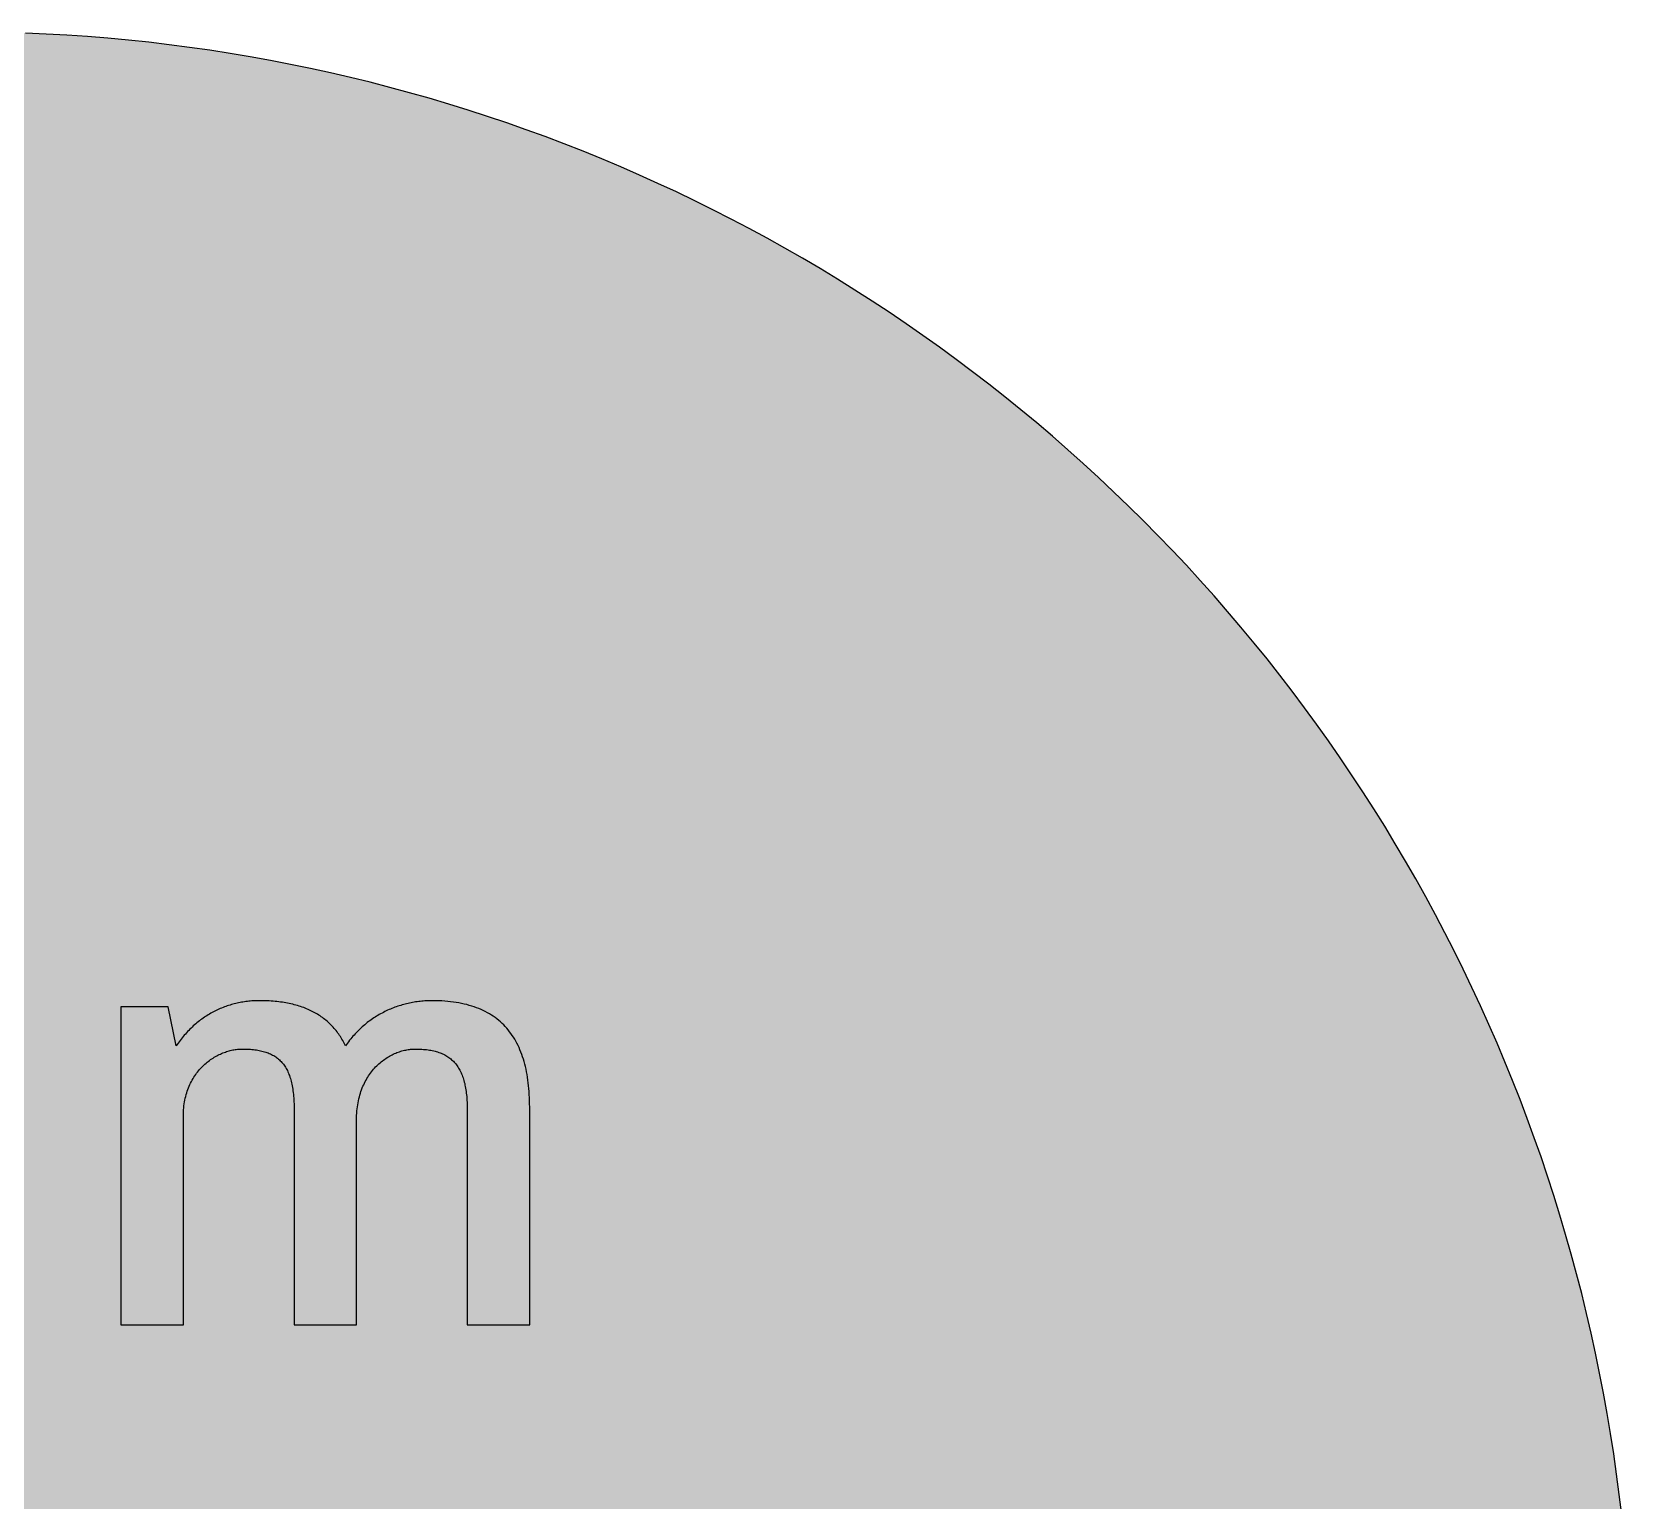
# Model space of a CAD drawing. Header units: millimetres. Extents: x 0 to 212, y 0 to 212.
# Drawn here: x 110.2 to 211.7, y 118.6 to 211.7 of the extents above; entities that cross this region are included whole.
import ezdxf

# ---------------------------------------------------------------- set-up
doc = ezdxf.new("R2010")
doc.units = ezdxf.units.MM

msp = doc.modelspace()

# ---------------------------------------------------------------- hatches: boundary and pattern name
for color, points in [(254, [(211.7189, 105.8869), (211.709, 107.2007), (211.6861, 108.5139), (211.6455, 109.8245), (211.5871, 111.1326), (211.5134, 112.4407), (211.4245, 113.7437), (211.3204, 115.0468), (211.201, 116.3447), (211.0638, 117.6426), (210.9114, 118.9355), (210.7413, 120.2258), (210.5584, 121.5136), (210.3577, 122.7988), (210.1418, 124.079), (209.9107, 125.3566), (209.6643, 126.6292), (209.4027, 127.8992), (209.1258, 129.1641), (208.8337, 130.4239), (208.5264, 131.6812), (208.2038, 132.936), (207.866, 134.1831), (207.5104, 135.4277), (207.1421, 136.6647), (206.7611, 137.8991), (206.3623, 139.1285), (205.9483, 140.3502), (205.5216, 141.5694), (205.0771, 142.781), (204.6199, 143.9901), (204.1474, 145.1915), (203.6623, 146.3853), (203.1619, 147.574), (202.6463, 148.7576), (202.1154, 149.9362), (201.5693, 151.1046), (201.0105, 152.2705), (200.439, 153.4262), (199.8523, 154.5768), (199.2503, 155.7198), (198.6356, 156.8577), (198.0057, 157.9855), (197.3605, 159.1081), (196.7052, 160.2232), (196.0321, 161.3281), (195.3489, 162.4279), (194.6504, 163.5176), (193.9366, 164.6022), (193.2102, 165.6766), (192.471, 166.7434), (191.7167, 167.8), (190.9521, 168.849), (190.1698, 169.8904), (189.3773, 170.9217), (188.5696, 171.9428), (187.7517, 172.9562), (186.9161, 173.9621), (186.0702, 174.9552), (185.2117, 175.9407), (184.338, 176.9161), (183.454, 177.8838), (182.5549, 178.8389), (181.643, 179.7837), (180.721, 180.7185), (179.7837, 181.643), (178.8389, 182.5549), (177.8838, 183.454), (176.9161, 184.338), (175.9407, 185.2117), (174.9552, 186.0702), (173.9621, 186.9161), (172.9562, 187.7492), (171.9428, 188.5696), (170.9217, 189.3773), (169.8904, 190.1698), (168.849, 190.9496), (167.8, 191.7167), (166.7408, 192.471), (165.6766, 193.2102), (164.6022, 193.9366), (163.5176, 194.6504), (162.4279, 195.3489), (161.3281, 196.0321), (160.2232, 196.7052), (159.1081, 197.3631), (157.9855, 198.0057), (156.8577, 198.6356), (155.7198, 199.2503), (154.5768, 199.8523), (153.4262, 200.439), (152.2705, 201.0131), (151.1046, 201.5719), (149.9362, 202.1154), (148.7576, 202.6463), (147.574, 203.1619), (146.3853, 203.6623), (145.1889, 204.15), (143.9875, 204.6199), (142.781, 205.0796), (141.5694, 205.5216), (140.3502, 205.9483), (139.1285, 206.3623), (137.8991, 206.7611), (136.6647, 207.1446), (135.4252, 207.5129), (134.1831, 207.866), (132.9334, 208.2038), (131.6812, 208.5264), (130.4239, 208.8337), (129.1641, 209.1284), (127.8966, 209.4052), (126.6292, 209.6668), (125.3541, 209.9132), (124.0765, 210.1444), (122.7963, 210.3603), (121.5136, 210.5584), (120.2258, 210.7438), (118.9355, 210.9114), (117.6401, 211.0638), (116.3447, 211.201), (115.0468, 211.3229), (113.7437, 211.4271), (112.4382, 211.516), (111.1326, 211.5896), (109.8245, 211.6455), (108.5113, 211.6861), (107.1982, 211.7115), (105.885, 211.7192), (104.5693, 211.7115), (103.2561, 211.6861), (101.9454, 211.6455), (100.6373, 211.5896), (99.3292, 211.516), (98.0262, 211.4271), (96.7232, 211.3229), (95.4253, 211.201), (94.1273, 211.0638), (92.8345, 210.9114), (91.5441, 210.7438), (90.2564, 210.5584), (88.9711, 210.3603), (87.691, 210.1444), (86.4133, 209.9132), (85.1408, 209.6668), (83.8708, 209.4052), (82.6059, 209.1284), (81.346, 208.8337), (80.0887, 208.5264), (78.834, 208.2038), (77.5868, 207.866), (76.3422, 207.5129), (75.1053, 207.1446), (73.8708, 206.7611), (72.6415, 206.3623), (71.4197, 205.9483), (70.2005, 205.5216), (68.9889, 205.0796), (67.7799, 204.6199), (66.5785, 204.15), (65.3847, 203.6623), (64.196, 203.1619), (63.0123, 202.6463), (61.8338, 202.1154), (60.6628, 201.5719), (59.4995, 201.0131), (58.3438, 200.439), (57.1932, 199.8523), (56.0502, 199.2503), (54.9123, 198.6356), (53.7845, 198.0057), (52.6618, 197.3631), (51.5468, 196.7052), (50.4419, 196.0321), (49.342, 195.3489), (48.2524, 194.6504), (47.1678, 193.9366), (46.0934, 193.2102), (45.0266, 192.471), (43.9699, 191.7167), (42.9209, 190.9496), (41.8795, 190.1698), (40.8483, 189.3773), (39.8272, 188.5696), (38.8137, 187.7492), (37.8079, 186.9161), (36.8148, 186.0702), (35.8292, 185.2117), (34.8539, 184.338), (33.8861, 183.454), (32.9311, 182.5549), (31.9862, 181.643), (31.049, 180.7185), (30.1269, 179.7837), (29.2151, 178.8389), (28.3159, 177.8838), (27.432, 176.9161), (26.5582, 175.9407), (25.6997, 174.9552), (24.8539, 173.9621), (24.0208, 172.9562), (23.2004, 171.9428), (22.3926, 170.9217), (21.6002, 169.8904), (20.8204, 168.849), (20.0533, 167.8), (19.2989, 166.7434), (18.5598, 165.6766), (17.8333, 164.6022), (17.1196, 163.5176), (16.4211, 162.4279), (15.7378, 161.3281), (15.0647, 160.2232), (14.4069, 159.1081), (13.7643, 157.9855), (13.1343, 156.8577), (12.5197, 155.7198), (11.9177, 154.5768), (11.3309, 153.4262), (10.7569, 152.2705), (10.1981, 151.1046), (9.6545, 149.9362), (9.1237, 148.7576), (8.6081, 147.574), (8.1077, 146.3853), (7.62, 145.1915), (7.1501, 143.9901), (6.6904, 142.781), (6.2484, 141.5694), (5.8217, 140.3502), (5.4077, 139.1285), (5.0089, 137.8991), (4.6253, 136.6647), (4.257, 135.4277), (3.904, 134.1831), (3.5662, 132.936), (3.2436, 131.6812), (2.9362, 130.4239), (2.6416, 129.1641), (2.3647, 127.8992), (2.1031, 126.6292), (1.8567, 125.3566), (1.6256, 124.079), (1.4097, 122.7988), (1.2116, 121.5136), (1.0262, 120.2258), (0.8585, 118.9355), (0.7061, 117.6426), (0.569, 116.3447), (0.447, 115.0468), (0.3429, 113.7437), (0.254, 112.4407), (0.1803, 111.1326), (0.1245, 109.8245), (0.0838, 108.5139), (0.0584, 107.2007), (0.0508, 105.885), (0.0584, 104.5718), (0.0838, 103.2586), (0.1245, 101.9454), (0.1803, 100.6373), (0.254, 99.3318), (0.3429, 98.0262), (0.447, 96.7232), (0.569, 95.4253), (0.7061, 94.1299), (0.8585, 92.8345), (1.0262, 91.5441), (1.2116, 90.2564), (1.4097, 88.9737), (1.6256, 87.6935), (1.8567, 86.4159), (2.1031, 85.1408), (2.3647, 83.8733), (2.6416, 82.6059), (2.9362, 81.346), (3.2436, 80.0887), (3.5662, 78.8365), (3.904, 77.5868), (4.257, 76.3448), (4.6253, 75.1053), (5.0089, 73.8708), (5.4077, 72.6415), (5.8217, 71.4197), (6.2484, 70.2005), (6.6904, 68.9889), (7.1501, 67.7824), (7.62, 66.581), (8.1077, 65.3847), (8.6081, 64.196), (9.1237, 63.0123), (9.6545, 61.8338), (10.1981, 60.6654), (10.7569, 59.4995), (11.3309, 58.3438), (11.9177, 57.1932), (12.5197, 56.0502), (13.1343, 54.9123), (13.7643, 53.7845), (14.4069, 52.6618), (15.0647, 51.5468), (15.7378, 50.4419), (16.4211, 49.342), (17.1196, 48.2524), (17.8333, 47.1678), (18.5598, 46.0934), (19.2989, 45.0291), (20.0533, 43.9699), (20.8204, 42.9209), (21.6002, 41.8795), (22.3926, 40.8483), (23.2004, 39.8272), (24.0208, 38.8137), (24.8539, 37.8079), (25.6997, 36.8148), (26.5582, 35.8292), (27.432, 34.8539), (28.3159, 33.8861), (29.2151, 32.9311), (30.1269, 31.9862), (31.049, 31.049), (31.9862, 30.1269), (32.9311, 29.2151), (33.8861, 28.3159), (34.8539, 27.432), (35.8292, 26.5582), (36.8148, 25.6997), (37.8079, 24.8539), (38.8137, 24.0182), (39.8272, 23.2004), (40.8483, 22.3926), (41.8795, 21.6002), (42.9209, 20.8178), (43.9699, 20.0533), (45.0266, 19.2989), (46.0934, 18.5598), (47.1678, 17.8333), (48.2524, 17.1196), (49.342, 16.4211), (50.4419, 15.7378), (51.5468, 15.0647), (52.6618, 14.4094), (53.7845, 13.7643), (54.9123, 13.1343), (56.0502, 12.5197), (57.1932, 11.9177), (58.3438, 11.3309), (59.4995, 10.7594), (60.6628, 10.2006), (61.8338, 9.6545), (63.0123, 9.1237), (64.196, 8.6081), (65.3847, 8.1077), (66.5785, 7.6225), (67.7799, 7.1501), (68.9889, 6.6929), (70.2005, 6.2484), (71.4197, 5.8217), (72.6415, 5.4077), (73.8708, 5.0089), (75.1053, 4.6279), (76.3422, 4.2596), (77.5868, 3.904), (78.834, 3.5662), (80.0887, 3.2436), (81.346, 2.9362), (82.6059, 2.6441), (83.8708, 2.3673), (85.1408, 2.1057), (86.4133, 1.8593), (87.691, 1.6281), (88.9711, 1.4122), (90.2564, 1.2116), (91.5441, 1.0287), (92.8345, 0.8585), (94.1273, 0.7061), (95.4253, 0.569), (96.7232, 0.4496), (98.0262, 0.3454), (99.3292, 0.2565), (100.6373, 0.1829), (101.9454, 0.1245), (103.2561, 0.0838), (104.5693, 0.061), (105.885, 0.0533), (107.1982, 0.061), (108.5113, 0.0838), (109.8245, 0.1245), (111.1326, 0.1829), (112.4382, 0.2565), (113.7437, 0.3454), (115.0468, 0.4496), (116.3447, 0.569), (117.6401, 0.7061), (118.9355, 0.8585), (120.2258, 1.0287), (121.5136, 1.2116), (122.7963, 1.4122), (124.0765, 1.6281), (125.3541, 1.8593), (126.6292, 2.1057), (127.8966, 2.3673), (129.1641, 2.6441), (130.4239, 2.9362), (131.6812, 3.2436), (132.9334, 3.5662), (134.1831, 3.904), (135.4252, 4.2596), (136.6647, 4.6279), (137.8991, 5.0089), (139.1285, 5.4077), (140.3502, 5.8217), (141.5694, 6.2484), (142.781, 6.6929), (143.9875, 7.1501), (145.1889, 7.6225), (146.3853, 8.1077), (147.574, 8.6081), (148.7576, 9.1237), (149.9362, 9.6545), (151.1046, 10.2006), (152.2705, 10.7594), (153.4262, 11.3309), (154.5768, 11.9177), (155.7198, 12.5197), (156.8577, 13.1343), (157.9855, 13.7643), (159.1081, 14.4094), (160.2232, 15.0647), (161.3281, 15.7378), (162.4279, 16.4211), (163.5176, 17.1196), (164.6022, 17.8333), (165.6766, 18.5598), (166.7408, 19.2989), (167.8, 20.0533), (168.849, 20.8178), (169.8904, 21.6002), (170.9217, 22.3926), (171.9428, 23.2004), (172.9562, 24.0182), (173.9621, 24.8539), (174.9552, 25.6997), (175.9407, 26.5582), (176.9161, 27.432), (177.8838, 28.3159), (178.8389, 29.2151), (179.7837, 30.1269), (180.721, 31.049), (181.643, 31.9862), (182.5549, 32.9311), (183.454, 33.8861), (184.338, 34.8539), (185.2117, 35.8292), (186.0702, 36.8148), (186.9161, 37.8079), (187.7517, 38.8137), (188.5696, 39.8272), (189.3773, 40.8483), (190.1698, 41.8795), (190.9521, 42.9209), (191.7167, 43.9699), (192.471, 45.0291), (193.2102, 46.0934), (193.9366, 47.1678), (194.6504, 48.2524), (195.3489, 49.342), (196.0321, 50.4419), (196.7052, 51.5468), (197.3605, 52.6618), (198.0057, 53.7845), (198.6356, 54.9123), (199.2503, 56.0502), (199.8523, 57.1932), (200.439, 58.3438), (201.0105, 59.4995), (201.5693, 60.6654), (202.1154, 61.8338), (202.6463, 63.0123), (203.1619, 64.196), (203.6623, 65.3847), (204.1474, 66.581), (204.6199, 67.7824), (205.0771, 68.9889), (205.5216, 70.2005), (205.9483, 71.4197), (206.3623, 72.6415), (206.7611, 73.8708), (207.1421, 75.1053), (207.5104, 76.3448), (207.866, 77.5868), (208.2038, 78.8365), (208.5264, 80.0887), (208.8337, 81.346), (209.1258, 82.6059), (209.4027, 83.8733), (209.6643, 85.1408), (209.9107, 86.4159), (210.1418, 87.6935), (210.3577, 88.9737), (210.5584, 90.2564), (210.7413, 91.5441), (210.9114, 92.8345), (211.0638, 94.1299), (211.201, 95.4253), (211.3204, 96.7232), (211.4245, 98.0262), (211.5134, 99.3318), (211.5871, 100.6373), (211.6455, 101.9454), (211.6861, 103.2586), (211.709, 104.5718), (211.7166, 105.885)]), (59, [(130.8171, 129.6995), (130.8171, 142.6983), (130.8176, 142.842), (130.8227, 142.9868), (130.8303, 143.1265), (130.8405, 143.2662), (130.8532, 143.4008), (130.871, 143.5354), (130.8913, 143.6649), (130.9116, 143.7919), (130.937, 143.9189), (130.9649, 144.0409), (130.9954, 144.1628), (131.0259, 144.2796), (131.0615, 144.3939), (131.0996, 144.5082), (131.1377, 144.6174), (131.1808, 144.7267), (131.224, 144.8308), (131.2697, 144.9349), (131.318, 145.0365), (131.3663, 145.1331), (131.4196, 145.2296), (131.4729, 145.3236), (131.5288, 145.415), (131.5847, 145.5039), (131.6431, 145.5903), (131.7041, 145.6741), (131.765, 145.7554), (131.8285, 145.8341), (131.8946, 145.9103), (131.9606, 145.984), (132.0267, 146.0576), (132.0952, 146.1262), (132.1664, 146.1948), (132.2375, 146.2608), (132.3086, 146.3218), (132.3823, 146.3827), (132.4559, 146.4412), (132.5296, 146.497), (132.6032, 146.5529), (132.6794, 146.6037), (132.7556, 146.652), (132.8344, 146.7002), (132.9106, 146.746), (132.9893, 146.7891), (133.0681, 146.8298), (133.1468, 146.8679), (133.2255, 146.9034), (133.3043, 146.9365), (133.383, 146.9695), (133.4618, 147), (133.5405, 147.0279), (133.6218, 147.0533), (133.7005, 147.0762), (133.7793, 147.099), (133.858, 147.1168), (133.9342, 147.1346), (134.0129, 147.1498), (134.0891, 147.1625), (134.1679, 147.1752), (134.2441, 147.1828), (134.3177, 147.1905), (134.3939, 147.1955), (134.4676, 147.1981), (134.5413, 147.1981), (134.6479, 147.1981), (134.7546, 147.1955), (134.8588, 147.193), (134.9604, 147.1854), (135.062, 147.1778), (135.161, 147.1701), (135.2575, 147.16), (135.3515, 147.1473), (135.443, 147.132), (135.5344, 147.1168), (135.6233, 147.099), (135.7097, 147.0812), (135.796, 147.0584), (135.8773, 147.0355), (135.9586, 147.0127), (136.0399, 146.9847), (136.1161, 146.9568), (136.1923, 146.9263), (136.2659, 146.8958), (136.337, 146.8628), (136.4082, 146.8272), (136.4767, 146.7891), (136.5428, 146.7485), (136.6088, 146.7079), (136.6698, 146.6647), (136.7333, 146.619), (136.7917, 146.5732), (136.8501, 146.5224), (136.906, 146.4716), (136.9593, 146.4183), (137.0127, 146.3624), (137.0635, 146.3065), (137.1117, 146.2481), (137.16, 146.1846), (137.2057, 146.1237), (137.2489, 146.0576), (137.2921, 145.989), (137.3327, 145.9205), (137.3734, 145.8468), (137.4089, 145.7731), (137.4445, 145.6969), (137.48, 145.6207), (137.5131, 145.5395), (137.5435, 145.4556), (137.574, 145.3718), (137.602, 145.2855), (137.6274, 145.194), (137.6528, 145.1026), (137.6756, 145.0086), (137.6959, 144.9121), (137.7163, 144.8156), (137.734, 144.714), (137.7518, 144.6098), (137.7671, 144.5057), (137.7798, 144.3965), (137.7925, 144.2872), (137.8052, 144.1755), (137.8128, 144.0586), (137.8204, 143.9418), (137.828, 143.8224), (137.8331, 143.7005), (137.8356, 143.576), (137.8382, 143.449), (137.8407, 143.3195), (137.8409, 129.6995), (141.7987, 129.6995), (141.7987, 143.5128), (141.7955, 143.7132), (141.793, 143.9139), (141.7853, 144.1094), (141.7752, 144.3025), (141.7625, 144.4955), (141.7498, 144.6835), (141.732, 144.8664), (141.7117, 145.0492), (141.6863, 145.2296), (141.6609, 145.4048), (141.6329, 145.5776), (141.5999, 145.7477), (141.5669, 145.9154), (141.5288, 146.0805), (141.4882, 146.2405), (141.445, 146.4005), (141.3993, 146.5555), (141.3485, 146.7079), (141.2977, 146.8577), (141.2418, 147.0025), (141.1834, 147.1473), (141.1224, 147.287), (141.0589, 147.4241), (140.9903, 147.5588), (140.9217, 147.6883), (140.8481, 147.8178), (140.7719, 147.9423), (140.6931, 148.0617), (140.6093, 148.1811), (140.523, 148.2954), (140.4341, 148.4097), (140.3426, 148.5163), (140.2461, 148.623), (140.1496, 148.7246), (140.048, 148.8262), (139.9413, 148.9202), (139.8346, 149.0142), (139.7229, 149.1031), (139.6086, 149.1894), (139.4892, 149.2733), (139.3698, 149.352), (139.2453, 149.4307), (139.1158, 149.5019), (138.9837, 149.573), (138.8491, 149.639), (138.7119, 149.7025), (138.5697, 149.7635), (138.4249, 149.8194), (138.2776, 149.8727), (138.1252, 149.9235), (137.9703, 149.9692), (137.8102, 150.0124), (137.6502, 150.053), (137.4826, 150.0886), (137.3149, 150.1216), (137.1422, 150.1521), (136.9644, 150.1775), (136.7841, 150.2004), (136.6012, 150.2207), (136.4132, 150.2359), (136.2227, 150.2486), (136.0272, 150.2562), (135.829, 150.2613), (135.6284, 150.2639), (135.5319, 150.2639), (135.4353, 150.2613), (135.3388, 150.2588), (135.2423, 150.2537), (135.1458, 150.2461), (135.0493, 150.241), (134.9527, 150.2308), (134.8562, 150.2207), (134.7597, 150.2105), (134.6632, 150.1978), (134.5667, 150.1826), (134.4727, 150.1673), (134.3762, 150.1521), (134.2796, 150.1343), (134.1857, 150.114), (134.0891, 150.0937), (133.9952, 150.0708), (133.9012, 150.048), (133.8072, 150.0226), (133.7107, 149.9972), (133.6192, 149.9692), (133.5253, 149.9387), (133.4313, 149.9083), (133.3373, 149.8778), (133.2459, 149.8448), (133.1544, 149.8092), (133.063, 149.7736), (132.9715, 149.7355), (132.8801, 149.6974), (132.7887, 149.6568), (132.6998, 149.6136), (132.6109, 149.5704), (132.522, 149.5247), (132.4331, 149.479), (132.3467, 149.4307), (132.2578, 149.3825), (132.1714, 149.3317), (132.0851, 149.2783), (132.0013, 149.225), (131.9149, 149.1717), (131.8311, 149.1132), (131.7473, 149.0574), (131.666, 148.9964), (131.5822, 148.9354), (131.5009, 148.8719), (131.4221, 148.8084), (131.3409, 148.7424), (131.2621, 148.6764), (131.1834, 148.6078), (131.1072, 148.5367), (131.031, 148.4655), (130.9548, 148.3919), (130.8786, 148.3182), (130.8049, 148.242), (130.7313, 148.1633), (130.6601, 148.0845), (130.589, 148.0033), (130.5179, 147.9194), (130.4493, 147.8356), (130.3807, 147.7518), (130.3122, 147.6629), (130.2461, 147.574), (130.1826, 147.4851), (130.1166, 147.3911), (130.0759, 147.48), (130.0302, 147.5664), (129.987, 147.6527), (129.9388, 147.7366), (129.8931, 147.8204), (129.8423, 147.9017), (129.7915, 147.9829), (129.7407, 148.0617), (129.6873, 148.1379), (129.634, 148.2141), (129.5781, 148.2903), (129.5197, 148.3639), (129.4613, 148.4351), (129.4028, 148.5062), (129.3419, 148.5748), (129.2784, 148.6433), (129.2149, 148.7094), (129.1514, 148.7754), (129.0828, 148.8389), (129.0168, 148.8999), (128.9456, 148.9608), (128.8771, 149.0218), (128.8034, 149.0802), (128.7297, 149.1361), (128.6561, 149.192), (128.5799, 149.2453), (128.5037, 149.2987), (128.4249, 149.3495), (128.3437, 149.4003), (128.2624, 149.4485), (128.1786, 149.4942), (128.0947, 149.54), (128.0084, 149.5857), (127.922, 149.6289), (127.8331, 149.6695), (127.7442, 149.7101), (127.6528, 149.7482), (127.5588, 149.7863), (127.4648, 149.8219), (127.3683, 149.8575), (127.2718, 149.8905), (127.1753, 149.921), (127.0737, 149.9514), (126.9721, 149.9819), (126.8705, 150.0073), (126.7663, 150.0353), (126.6596, 150.0581), (126.553, 150.0835), (126.4463, 150.1038), (126.3345, 150.1242), (126.2253, 150.1445), (126.111, 150.1623), (125.9967, 150.1775), (125.8824, 150.1927), (125.7656, 150.2054), (125.6462, 150.2181), (125.5268, 150.2283), (125.4049, 150.2385), (125.2804, 150.2461), (125.156, 150.2512), (125.0315, 150.2562), (124.9045, 150.2613), (124.775, 150.2639), (124.6454, 150.2639), (124.5514, 150.2639), (124.4549, 150.2613), (124.3609, 150.2588), (124.267, 150.2537), (124.173, 150.2461), (124.079, 150.2385), (123.9876, 150.2308), (123.8936, 150.2207), (123.7996, 150.208), (123.7082, 150.1953), (123.6142, 150.18), (123.5227, 150.1648), (123.4288, 150.147), (123.3373, 150.1292), (123.2459, 150.1089), (123.1544, 150.0886), (123.063, 150.0657), (122.9741, 150.0403), (122.8827, 150.0149), (122.7938, 149.9895), (122.7023, 149.9591), (122.6134, 149.9311), (122.5245, 149.8981), (122.4356, 149.8676), (122.3493, 149.8321), (122.2604, 149.7965), (122.174, 149.7609), (122.0876, 149.7228), (122.0013, 149.6822), (121.9149, 149.6416), (121.8286, 149.5984), (121.7447, 149.5552), (121.6609, 149.5095), (121.5771, 149.4638), (121.4933, 149.4155), (121.4095, 149.3647), (121.3282, 149.3139), (121.2469, 149.2631), (121.1656, 149.2098), (121.0843, 149.1539), (121.0056, 149.0955), (120.9269, 149.0396), (120.8481, 148.9786), (120.7694, 148.9177), (120.6932, 148.8542), (120.617, 148.7907), (120.5408, 148.7272), (120.4646, 148.6586), (120.3909, 148.59), (120.3173, 148.5214), (120.2436, 148.4503), (120.1725, 148.3766), (120.1014, 148.303), (120.0302, 148.2268), (119.9591, 148.1506), (119.8905, 148.0718), (119.822, 147.9931), (119.7559, 147.9118), (119.6899, 147.828), (119.6238, 147.7442), (119.5578, 147.6578), (119.4943, 147.5715), (119.4308, 147.4826), (119.3673, 147.3911), (118.8653, 149.878), (115.8766, 149.878), (115.8766, 129.6995), (119.8354, 129.6995), (119.8354, 142.9311), (119.8347, 143.068), (119.8397, 143.2027), (119.8474, 143.3347), (119.8601, 143.4643), (119.8728, 143.5913), (119.8905, 143.7157), (119.9109, 143.8402), (119.9312, 143.9596), (119.9566, 144.079), (119.9845, 144.1933), (120.015, 144.3076), (120.048, 144.4193), (120.0836, 144.5285), (120.1217, 144.6352), (120.1623, 144.7394), (120.203, 144.841), (120.2487, 144.94), (120.2944, 145.0391), (120.3427, 145.1331), (120.3935, 145.227), (120.4468, 145.3185), (120.5001, 145.4074), (120.556, 145.4937), (120.6144, 145.5776), (120.6729, 145.6588), (120.7338, 145.7376), (120.7973, 145.8163), (120.8608, 145.89), (120.9269, 145.9636), (120.9929, 146.0348), (121.0615, 146.1033), (121.1301, 146.1694), (121.1986, 146.2354), (121.2698, 146.2964), (121.3434, 146.3573), (121.4145, 146.4158), (121.4907, 146.4716), (121.5644, 146.525), (121.6406, 146.5758), (121.7168, 146.6266), (121.793, 146.6723), (121.8692, 146.718), (121.9479, 146.7612), (122.0241, 146.8018), (122.1029, 146.8425), (122.1816, 146.878), (122.2604, 146.9136), (122.3391, 146.9466), (122.4178, 146.9771), (122.4966, 147.0076), (122.5753, 147.033), (122.6541, 147.0584), (122.7328, 147.0812), (122.809, 147.1016), (122.8877, 147.1193), (122.9639, 147.1371), (123.0401, 147.1524), (123.1163, 147.1651), (123.1925, 147.1752), (123.2687, 147.1828), (123.3424, 147.1905), (123.4161, 147.1955), (123.4872, 147.1981), (123.5583, 147.1981), (123.6675, 147.1981), (123.7742, 147.1955), (123.8783, 147.193), (123.9799, 147.1879), (124.0815, 147.1803), (124.1781, 147.1727), (124.2746, 147.1625), (124.3686, 147.1524), (124.4625, 147.1397), (124.554, 147.1244), (124.6403, 147.1092), (124.7292, 147.0914), (124.8131, 147.0711), (124.8969, 147.0508), (124.9782, 147.0279), (125.0569, 147.0025), (125.1356, 146.9746), (125.2093, 146.9466), (125.2855, 146.9161), (125.3566, 146.8857), (125.4277, 146.8526), (125.4938, 146.8171), (125.5624, 146.779), (125.6259, 146.7383), (125.6894, 146.6977), (125.7503, 146.6545), (125.8113, 146.6088), (125.8672, 146.5605), (125.9256, 146.5123), (125.9789, 146.4589), (126.0323, 146.4056), (126.0831, 146.3497), (126.1313, 146.2913), (126.1796, 146.2329), (126.2253, 146.1694), (126.2685, 146.1059), (126.3117, 146.0398), (126.3523, 145.9713), (126.3904, 145.8976), (126.4285, 145.8265), (126.4641, 145.7503), (126.4996, 145.6715), (126.5301, 145.5903), (126.5631, 145.509), (126.5911, 145.4226), (126.619, 145.3363), (126.6469, 145.2448), (126.6698, 145.1534), (126.6927, 145.0569), (126.7155, 144.9603), (126.7358, 144.8613), (126.7536, 144.7571), (126.7714, 144.653), (126.7866, 144.5438), (126.7993, 144.4346), (126.812, 144.3203), (126.8222, 144.206), (126.8324, 144.0866), (126.84, 143.9647), (126.8476, 143.8427), (126.8527, 143.7157), (126.8552, 143.5862), (126.8578, 143.4541), (126.8578, 143.3195), (126.8596, 129.6995)])]:
    msp.add_hatch(color=color).paths.add_polyline_path(points)

# ---------------------------------------------------------------- linework, layer by layer
at = {"color": 254}
msp.add_lwpolyline([(211.0638, 117.6426), (210.9114, 118.9355), (210.7413, 120.2258), (210.5584, 121.5136), (210.3577, 122.7988), (210.1418, 124.079), (209.9107, 125.3566), (209.6643, 126.6292), (209.4027, 127.8992), (209.1258, 129.1641), (208.8337, 130.4239), (208.5264, 131.6812), (208.2038, 132.936), (207.866, 134.1831), (207.5104, 135.4277), (207.1421, 136.6647), (206.7611, 137.8991), (206.3623, 139.1285), (205.9483, 140.3502), (205.5216, 141.5694), (205.0771, 142.781), (204.6199, 143.9901), (204.1474, 145.1915), (203.6623, 146.3853), (203.1619, 147.574), (202.6463, 148.7576), (202.1154, 149.9362), (201.5693, 151.1046), (201.0105, 152.2705), (200.439, 153.4262), (199.8523, 154.5768), (199.2503, 155.7198), (198.6356, 156.8577), (198.0057, 157.9855), (197.3605, 159.1081), (196.7052, 160.2232), (196.0321, 161.3281), (195.3489, 162.4279), (194.6504, 163.5176), (193.9366, 164.6022), (193.2102, 165.6766), (192.471, 166.7434), (191.7167, 167.8), (190.9521, 168.849), (190.1698, 169.8904), (189.3773, 170.9217), (188.5696, 171.9428), (187.7517, 172.9562), (186.9161, 173.9621), (186.0702, 174.9552), (185.2117, 175.9407), (184.338, 176.9161), (183.454, 177.8838), (182.5549, 178.8389), (181.643, 179.7837), (180.721, 180.7185), (179.7837, 181.643), (178.8389, 182.5549), (177.8838, 183.454), (176.9161, 184.338), (175.9407, 185.2117), (174.9552, 186.0702), (173.9621, 186.9161), (172.9562, 187.7492), (171.9428, 188.5696), (170.9217, 189.3773), (169.8904, 190.1698), (168.849, 190.9496), (167.8, 191.7167), (166.7408, 192.471), (165.6766, 193.2102), (164.6022, 193.9366), (163.5176, 194.6504), (162.4279, 195.3489), (161.3281, 196.0321), (160.2232, 196.7052), (159.1081, 197.3631), (157.9855, 198.0057), (156.8577, 198.6356), (155.7198, 199.2503), (154.5768, 199.8523), (153.4262, 200.439), (152.2705, 201.0131), (151.1046, 201.5719), (149.9362, 202.1154), (148.7576, 202.6463), (147.574, 203.1619), (146.3853, 203.6623), (145.1889, 204.15), (143.9875, 204.6199), (142.781, 205.0796), (141.5694, 205.5216), (140.3502, 205.9483), (139.1285, 206.3623), (137.8991, 206.7611), (136.6647, 207.1446), (135.4252, 207.5129), (134.1831, 207.866), (132.9334, 208.2038), (131.6812, 208.5264), (130.4239, 208.8337), (129.1641, 209.1284), (127.8966, 209.4052), (126.6292, 209.6668), (125.3541, 209.9132), (124.0765, 210.1444), (122.7963, 210.3603), (121.5136, 210.5584), (120.2258, 210.7438), (118.9355, 210.9114), (117.6401, 211.0638), (116.3447, 211.201), (115.0468, 211.3229), (113.7437, 211.4271), (112.4382, 211.516), (111.1326, 211.5896), (109.8245, 211.6455)], dxfattribs=at)
at = {"color": 59}
msp.add_lwpolyline([(130.8171, 129.6995), (130.8171, 142.6983), (130.8176, 142.842), (130.8227, 142.9868), (130.8303, 143.1265), (130.8405, 143.2662), (130.8532, 143.4008), (130.871, 143.5354), (130.8913, 143.6649), (130.9116, 143.7919), (130.937, 143.9189), (130.9649, 144.0409), (130.9954, 144.1628), (131.0259, 144.2796), (131.0615, 144.3939), (131.0996, 144.5082), (131.1377, 144.6174), (131.1808, 144.7267), (131.224, 144.8308), (131.2697, 144.9349), (131.318, 145.0365), (131.3663, 145.1331), (131.4196, 145.2296), (131.4729, 145.3236), (131.5288, 145.415), (131.5847, 145.5039), (131.6431, 145.5903), (131.7041, 145.6741), (131.765, 145.7554), (131.8285, 145.8341), (131.8946, 145.9103), (131.9606, 145.984), (132.0267, 146.0576), (132.0952, 146.1262), (132.1664, 146.1948), (132.2375, 146.2608), (132.3086, 146.3218), (132.3823, 146.3827), (132.4559, 146.4412), (132.5296, 146.497), (132.6032, 146.5529), (132.6794, 146.6037), (132.7556, 146.652), (132.8344, 146.7002), (132.9106, 146.746), (132.9893, 146.7891), (133.0681, 146.8298), (133.1468, 146.8679), (133.2255, 146.9034), (133.3043, 146.9365), (133.383, 146.9695), (133.4618, 147), (133.5405, 147.0279), (133.6218, 147.0533), (133.7005, 147.0762), (133.7793, 147.099), (133.858, 147.1168), (133.9342, 147.1346), (134.0129, 147.1498), (134.0891, 147.1625), (134.1679, 147.1752), (134.2441, 147.1828), (134.3177, 147.1905), (134.3939, 147.1955), (134.4676, 147.1981), (134.5413, 147.1981), (134.6479, 147.1981), (134.7546, 147.1955), (134.8588, 147.193), (134.9604, 147.1854), (135.062, 147.1778), (135.161, 147.1701), (135.2575, 147.16), (135.3515, 147.1473), (135.443, 147.132), (135.5344, 147.1168), (135.6233, 147.099), (135.7097, 147.0812), (135.796, 147.0584), (135.8773, 147.0355), (135.9586, 147.0127), (136.0399, 146.9847), (136.1161, 146.9568), (136.1923, 146.9263), (136.2659, 146.8958), (136.337, 146.8628), (136.4082, 146.8272), (136.4767, 146.7891), (136.5428, 146.7485), (136.6088, 146.7079), (136.6698, 146.6647), (136.7333, 146.619), (136.7917, 146.5732), (136.8501, 146.5224), (136.906, 146.4716), (136.9593, 146.4183), (137.0127, 146.3624), (137.0635, 146.3065), (137.1117, 146.2481), (137.16, 146.1846), (137.2057, 146.1237), (137.2489, 146.0576), (137.2921, 145.989), (137.3327, 145.9205), (137.3734, 145.8468), (137.4089, 145.7731), (137.4445, 145.6969), (137.48, 145.6207), (137.5131, 145.5395), (137.5435, 145.4556), (137.574, 145.3718), (137.602, 145.2855), (137.6274, 145.194), (137.6528, 145.1026), (137.6756, 145.0086), (137.6959, 144.9121), (137.7163, 144.8156), (137.734, 144.714), (137.7518, 144.6098), (137.7671, 144.5057), (137.7798, 144.3965), (137.7925, 144.2872), (137.8052, 144.1755), (137.8128, 144.0586), (137.8204, 143.9418), (137.828, 143.8224), (137.8331, 143.7005), (137.8356, 143.576), (137.8382, 143.449), (137.8407, 143.3195), (137.8409, 129.6995), (141.7987, 129.6995), (141.7987, 143.5128), (141.7955, 143.7132), (141.793, 143.9139), (141.7853, 144.1094), (141.7752, 144.3025), (141.7625, 144.4955), (141.7498, 144.6835), (141.732, 144.8664), (141.7117, 145.0492), (141.6863, 145.2296), (141.6609, 145.4048), (141.6329, 145.5776), (141.5999, 145.7477), (141.5669, 145.9154), (141.5288, 146.0805), (141.4882, 146.2405), (141.445, 146.4005), (141.3993, 146.5555), (141.3485, 146.7079), (141.2977, 146.8577), (141.2418, 147.0025), (141.1834, 147.1473), (141.1224, 147.287), (141.0589, 147.4241), (140.9903, 147.5588), (140.9217, 147.6883), (140.8481, 147.8178), (140.7719, 147.9423), (140.6931, 148.0617), (140.6093, 148.1811), (140.523, 148.2954), (140.4341, 148.4097), (140.3426, 148.5163), (140.2461, 148.623), (140.1496, 148.7246), (140.048, 148.8262), (139.9413, 148.9202), (139.8346, 149.0142), (139.7229, 149.1031), (139.6086, 149.1894), (139.4892, 149.2733), (139.3698, 149.352), (139.2453, 149.4307), (139.1158, 149.5019), (138.9837, 149.573), (138.8491, 149.639), (138.7119, 149.7025), (138.5697, 149.7635), (138.4249, 149.8194), (138.2776, 149.8727), (138.1252, 149.9235), (137.9703, 149.9692), (137.8102, 150.0124), (137.6502, 150.053), (137.4826, 150.0886), (137.3149, 150.1216), (137.1422, 150.1521), (136.9644, 150.1775), (136.7841, 150.2004), (136.6012, 150.2207), (136.4132, 150.2359), (136.2227, 150.2486), (136.0272, 150.2562), (135.829, 150.2613), (135.6284, 150.2639), (135.5319, 150.2639), (135.4353, 150.2613), (135.3388, 150.2588), (135.2423, 150.2537), (135.1458, 150.2461), (135.0493, 150.241), (134.9527, 150.2308), (134.8562, 150.2207), (134.7597, 150.2105), (134.6632, 150.1978), (134.5667, 150.1826), (134.4727, 150.1673), (134.3762, 150.1521), (134.2796, 150.1343), (134.1857, 150.114), (134.0891, 150.0937), (133.9952, 150.0708), (133.9012, 150.048), (133.8072, 150.0226), (133.7107, 149.9972), (133.6192, 149.9692), (133.5253, 149.9387), (133.4313, 149.9083), (133.3373, 149.8778), (133.2459, 149.8448), (133.1544, 149.8092), (133.063, 149.7736), (132.9715, 149.7355), (132.8801, 149.6974), (132.7887, 149.6568), (132.6998, 149.6136), (132.6109, 149.5704), (132.522, 149.5247), (132.4331, 149.479), (132.3467, 149.4307), (132.2578, 149.3825), (132.1714, 149.3317), (132.0851, 149.2783), (132.0013, 149.225), (131.9149, 149.1717), (131.8311, 149.1132), (131.7473, 149.0574), (131.666, 148.9964), (131.5822, 148.9354), (131.5009, 148.8719), (131.4221, 148.8084), (131.3409, 148.7424), (131.2621, 148.6764), (131.1834, 148.6078), (131.1072, 148.5367), (131.031, 148.4655), (130.9548, 148.3919), (130.8786, 148.3182), (130.8049, 148.242), (130.7313, 148.1633), (130.6601, 148.0845), (130.589, 148.0033), (130.5179, 147.9194), (130.4493, 147.8356), (130.3807, 147.7518), (130.3122, 147.6629), (130.2461, 147.574), (130.1826, 147.4851), (130.1166, 147.3911), (130.0759, 147.48), (130.0302, 147.5664), (129.987, 147.6527), (129.9388, 147.7366), (129.8931, 147.8204), (129.8423, 147.9017), (129.7915, 147.9829), (129.7407, 148.0617), (129.6873, 148.1379), (129.634, 148.2141), (129.5781, 148.2903), (129.5197, 148.3639), (129.4613, 148.4351), (129.4028, 148.5062), (129.3419, 148.5748), (129.2784, 148.6433), (129.2149, 148.7094), (129.1514, 148.7754), (129.0828, 148.8389), (129.0168, 148.8999), (128.9456, 148.9608), (128.8771, 149.0218), (128.8034, 149.0802), (128.7297, 149.1361), (128.6561, 149.192), (128.5799, 149.2453), (128.5037, 149.2987), (128.4249, 149.3495), (128.3437, 149.4003), (128.2624, 149.4485), (128.1786, 149.4942), (128.0947, 149.54), (128.0084, 149.5857), (127.922, 149.6289), (127.8331, 149.6695), (127.7442, 149.7101), (127.6528, 149.7482), (127.5588, 149.7863), (127.4648, 149.8219), (127.3683, 149.8575), (127.2718, 149.8905), (127.1753, 149.921), (127.0737, 149.9514), (126.9721, 149.9819), (126.8705, 150.0073), (126.7663, 150.0353), (126.6596, 150.0581), (126.553, 150.0835), (126.4463, 150.1038), (126.3345, 150.1242), (126.2253, 150.1445), (126.111, 150.1623), (125.9967, 150.1775), (125.8824, 150.1927), (125.7656, 150.2054), (125.6462, 150.2181), (125.5268, 150.2283), (125.4049, 150.2385), (125.2804, 150.2461), (125.156, 150.2512), (125.0315, 150.2562), (124.9045, 150.2613), (124.775, 150.2639), (124.6454, 150.2639), (124.5514, 150.2639), (124.4549, 150.2613), (124.3609, 150.2588), (124.267, 150.2537), (124.173, 150.2461), (124.079, 150.2385), (123.9876, 150.2308), (123.8936, 150.2207), (123.7996, 150.208), (123.7082, 150.1953), (123.6142, 150.18), (123.5227, 150.1648), (123.4288, 150.147), (123.3373, 150.1292), (123.2459, 150.1089), (123.1544, 150.0886), (123.063, 150.0657), (122.9741, 150.0403), (122.8827, 150.0149), (122.7938, 149.9895), (122.7023, 149.9591), (122.6134, 149.9311), (122.5245, 149.8981), (122.4356, 149.8676), (122.3493, 149.8321), (122.2604, 149.7965), (122.174, 149.7609), (122.0876, 149.7228), (122.0013, 149.6822), (121.9149, 149.6416), (121.8286, 149.5984), (121.7447, 149.5552), (121.6609, 149.5095), (121.5771, 149.4638), (121.4933, 149.4155), (121.4095, 149.3647), (121.3282, 149.3139), (121.2469, 149.2631), (121.1656, 149.2098), (121.0843, 149.1539), (121.0056, 149.0955), (120.9269, 149.0396), (120.8481, 148.9786), (120.7694, 148.9177), (120.6932, 148.8542), (120.617, 148.7907), (120.5408, 148.7272), (120.4646, 148.6586), (120.3909, 148.59), (120.3173, 148.5214), (120.2436, 148.4503), (120.1725, 148.3766), (120.1014, 148.303), (120.0302, 148.2268), (119.9591, 148.1506), (119.8905, 148.0718), (119.822, 147.9931), (119.7559, 147.9118), (119.6899, 147.828), (119.6238, 147.7442), (119.5578, 147.6578), (119.4943, 147.5715), (119.4308, 147.4826), (119.3673, 147.3911), (118.8653, 149.878), (115.8766, 149.878), (115.8766, 129.6995), (119.8354, 129.6995), (119.8354, 142.9311), (119.8347, 143.068), (119.8397, 143.2027), (119.8474, 143.3347), (119.8601, 143.4643), (119.8728, 143.5913), (119.8905, 143.7157), (119.9109, 143.8402), (119.9312, 143.9596), (119.9566, 144.079), (119.9845, 144.1933), (120.015, 144.3076), (120.048, 144.4193), (120.0836, 144.5285), (120.1217, 144.6352), (120.1623, 144.7394), (120.203, 144.841), (120.2487, 144.94), (120.2944, 145.0391), (120.3427, 145.1331), (120.3935, 145.227), (120.4468, 145.3185), (120.5001, 145.4074), (120.556, 145.4937), (120.6144, 145.5776), (120.6729, 145.6588), (120.7338, 145.7376), (120.7973, 145.8163), (120.8608, 145.89), (120.9269, 145.9636), (120.9929, 146.0348), (121.0615, 146.1033), (121.1301, 146.1694), (121.1986, 146.2354), (121.2698, 146.2964), (121.3434, 146.3573), (121.4145, 146.4158), (121.4907, 146.4716), (121.5644, 146.525), (121.6406, 146.5758), (121.7168, 146.6266), (121.793, 146.6723), (121.8692, 146.718), (121.9479, 146.7612), (122.0241, 146.8018), (122.1029, 146.8425), (122.1816, 146.878), (122.2604, 146.9136), (122.3391, 146.9466), (122.4178, 146.9771), (122.4966, 147.0076), (122.5753, 147.033), (122.6541, 147.0584), (122.7328, 147.0812), (122.809, 147.1016), (122.8877, 147.1193), (122.9639, 147.1371), (123.0401, 147.1524), (123.1163, 147.1651), (123.1925, 147.1752), (123.2687, 147.1828), (123.3424, 147.1905), (123.4161, 147.1955), (123.4872, 147.1981), (123.5583, 147.1981), (123.6675, 147.1981), (123.7742, 147.1955), (123.8783, 147.193), (123.9799, 147.1879), (124.0815, 147.1803), (124.1781, 147.1727), (124.2746, 147.1625), (124.3686, 147.1524), (124.4625, 147.1397), (124.554, 147.1244), (124.6403, 147.1092), (124.7292, 147.0914), (124.8131, 147.0711), (124.8969, 147.0508), (124.9782, 147.0279), (125.0569, 147.0025), (125.1356, 146.9746), (125.2093, 146.9466), (125.2855, 146.9161), (125.3566, 146.8857), (125.4277, 146.8526), (125.4938, 146.8171), (125.5624, 146.779), (125.6259, 146.7383), (125.6894, 146.6977), (125.7503, 146.6545), (125.8113, 146.6088), (125.8672, 146.5605), (125.9256, 146.5123), (125.9789, 146.4589), (126.0323, 146.4056), (126.0831, 146.3497), (126.1313, 146.2913), (126.1796, 146.2329), (126.2253, 146.1694), (126.2685, 146.1059), (126.3117, 146.0398), (126.3523, 145.9713), (126.3904, 145.8976), (126.4285, 145.8265), (126.4641, 145.7503), (126.4996, 145.6715), (126.5301, 145.5903), (126.5631, 145.509), (126.5911, 145.4226), (126.619, 145.3363), (126.6469, 145.2448), (126.6698, 145.1534), (126.6927, 145.0569), (126.7155, 144.9603), (126.7358, 144.8613), (126.7536, 144.7571), (126.7714, 144.653), (126.7866, 144.5438), (126.7993, 144.4346), (126.812, 144.3203), (126.8222, 144.206), (126.8324, 144.0866), (126.84, 143.9647), (126.8476, 143.8427), (126.8527, 143.7157), (126.8552, 143.5862), (126.8578, 143.4541), (126.8578, 143.3195), (126.8596, 129.6995), (130.8171, 129.6995)], dxfattribs=at)

doc.saveas('drawing.dxf')
